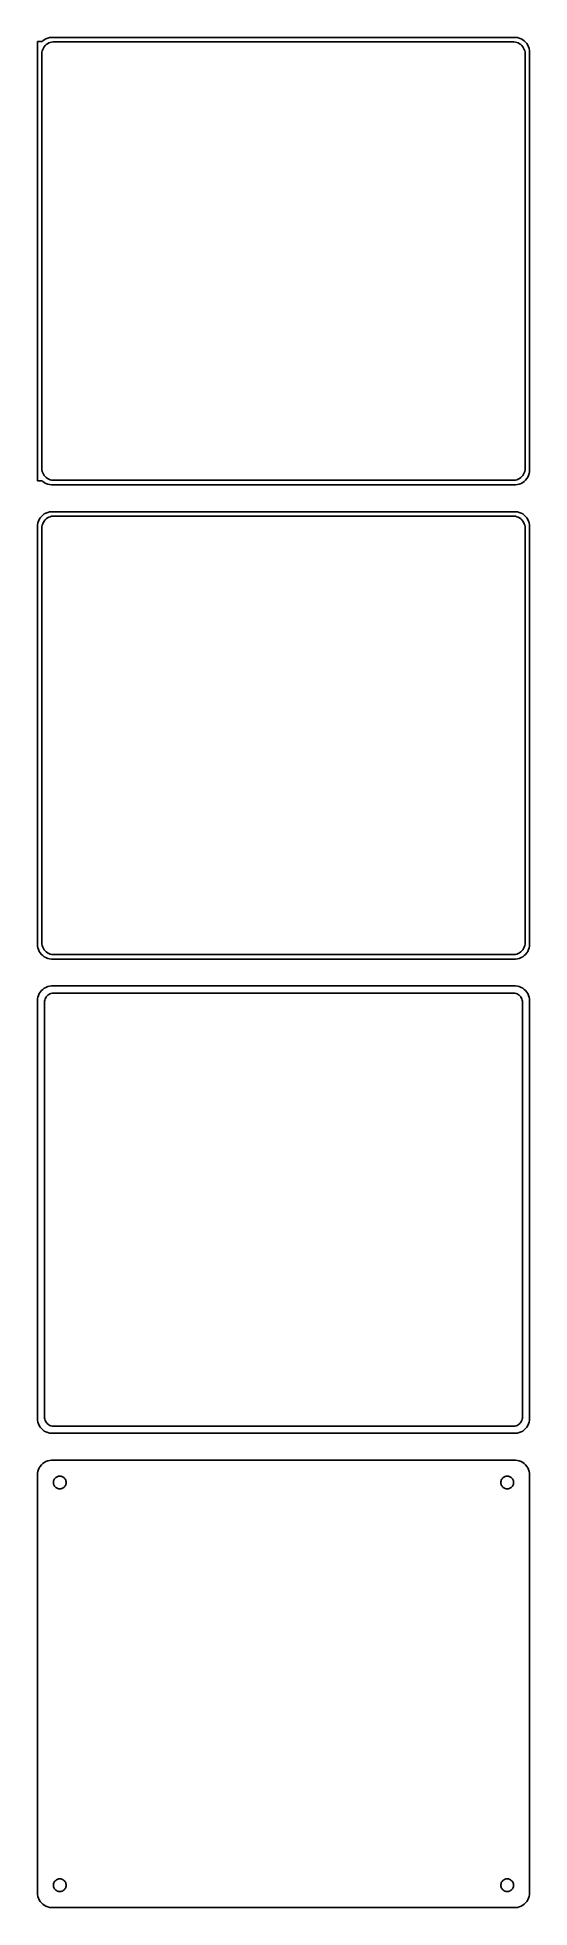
# Model space of a CAD drawing. Header units: metres. Extents: x -82 to 82, y 561 to 1188.
import ezdxf

# ---------------------------------------------------------------- set-up
doc = ezdxf.new("R2010")
doc.units = ezdxf.units.M

msp = doc.modelspace()

# ---------------------------------------------------------------- linework, layer by layer
for p, q in [((-80.9, 1186.65), (-82.5, 1186.65)), ((-82.5, 1186.65), (-82.5, 1039.35)), ((-80.6871, 1186.85), (-80.9, 1186.65)), ((-80.1791, 1187.22), (-80.6871, 1186.85)), ((-80.2361, 1184.85), (-79.9159, 1185.24)), ((-79.6289, 1187.52), (-80.1791, 1187.22)), ((-79.9159, 1185.24), (-79.5497, 1185.58)), ((-79.0451, 1187.76), (-79.6289, 1187.52)), ((-79.5497, 1185.58), (-79.1433, 1185.88)), ((-79.1433, 1185.88), (-78.7031, 1186.12)), ((-78.4369, 1187.91), (-79.0451, 1187.76)), ((-78.7031, 1186.12), (-78.2361, 1186.3)), ((-77.8139, 1187.99), (-78.4369, 1187.91)), ((-78.2361, 1186.3), (-77.7495, 1186.43)), ((77.8139, 1187.99), (-77.8139, 1187.99)), ((-77.7495, 1186.43), (-77.2512, 1186.49)), ((-77.2512, 1186.49), (77.2512, 1186.49)), ((77.2512, 1186.49), (77.7495, 1186.43)), ((77.7495, 1186.43), (78.2361, 1186.3)), ((78.4369, 1187.91), (77.8139, 1187.99)), ((78.2361, 1186.3), (78.7031, 1186.12)), ((79.0451, 1187.76), (78.4369, 1187.91)), ((78.7031, 1186.12), (79.1433, 1185.88)), ((79.6289, 1187.52), (79.0451, 1187.76)), ((79.1433, 1185.88), (79.5497, 1185.58)), ((79.5497, 1185.58), (79.9159, 1185.24)), ((80.1791, 1187.22), (79.6289, 1187.52)), ((79.9159, 1185.24), (80.2361, 1184.85)), ((80.6871, 1186.85), (80.1791, 1187.22)), ((81.1448, 1186.42), (80.6871, 1186.85)), ((81.5451, 1185.94), (81.1448, 1186.42)), ((81.8815, 1185.41), (81.5451, 1185.94)), ((82.1489, 1184.84), (81.8815, 1185.41)), ((-81, 1182.5), (-80.9685, 1183)), ((-81, 1043.5), (-81, 1182.5)), ((-80.9685, 1183), (-80.8743, 1183.49)), ((-80.8743, 1183.49), (-80.7191, 1183.97)), ((-80.7191, 1183.97), (-80.5052, 1184.43)), ((-80.5052, 1184.43), (-80.2361, 1184.85)), ((80.2361, 1184.85), (80.5052, 1184.43)), ((80.5052, 1184.43), (80.7191, 1183.97)), ((80.7191, 1183.97), (80.8743, 1183.49)), ((80.8743, 1183.49), (80.9685, 1183)), ((80.9685, 1183), (81, 1182.5)), ((81, 1182.5), (81, 1043.5)), ((82.3429, 1184.24), (82.1489, 1184.84)), ((82.4606, 1183.63), (82.3429, 1184.24)), ((82.5, 1183), (82.4606, 1183.63)), ((82.5, 1043), (82.5, 1183)), ((-80.9685, 1043), (-81, 1043.5)), ((-80.8743, 1042.51), (-80.9685, 1043)), ((-80.7191, 1042.03), (-80.8743, 1042.51)), ((-80.5052, 1041.57), (-80.7191, 1042.03)), ((-80.2361, 1041.15), (-80.5052, 1041.57)), ((-79.9159, 1040.76), (-80.2361, 1041.15)), ((80.2361, 1041.15), (79.9159, 1040.76)), ((80.5052, 1041.57), (80.2361, 1041.15)), ((80.7191, 1042.03), (80.5052, 1041.57)), ((80.8743, 1042.51), (80.7191, 1042.03)), ((80.9685, 1043), (80.8743, 1042.51)), ((81, 1043.5), (80.9685, 1043)), ((81.8815, 1040.59), (82.1489, 1041.16)), ((82.1489, 1041.16), (82.3429, 1041.76)), ((82.3429, 1041.76), (82.4606, 1042.37)), ((82.4606, 1042.37), (82.5, 1043)), ((-82.5, 1039.35), (-80.9, 1039.35)), ((-80.9, 1039.35), (-80.6871, 1039.15)), ((-80.6871, 1039.15), (-80.1791, 1038.78)), ((-80.1791, 1038.78), (-79.6289, 1038.48)), ((-79.5497, 1040.42), (-79.9159, 1040.76)), ((-79.6289, 1038.48), (-79.0451, 1038.24)), ((-79.1433, 1040.12), (-79.5497, 1040.42)), ((-78.7031, 1039.88), (-79.1433, 1040.12)), ((-79.0451, 1038.24), (-78.4369, 1038.09)), ((-78.2361, 1039.7), (-78.7031, 1039.88)), ((-78.4369, 1038.09), (-77.8139, 1038.01)), ((-77.7495, 1039.57), (-78.2361, 1039.7)), ((-77.8139, 1038.01), (77.8139, 1038.01)), ((-77.2512, 1039.51), (-77.7495, 1039.57)), ((77.2512, 1039.51), (-77.2512, 1039.51)), ((77.7495, 1039.57), (77.2512, 1039.51)), ((78.2361, 1039.7), (77.7495, 1039.57)), ((77.8139, 1038.01), (78.4369, 1038.09)), ((78.7031, 1039.88), (78.2361, 1039.7)), ((78.4369, 1038.09), (79.0451, 1038.24)), ((79.1433, 1040.12), (78.7031, 1039.88)), ((79.0451, 1038.24), (79.6289, 1038.48)), ((79.5497, 1040.42), (79.1433, 1040.12)), ((79.9159, 1040.76), (79.5497, 1040.42)), ((79.6289, 1038.48), (80.1791, 1038.78)), ((80.1791, 1038.78), (80.6871, 1039.15)), ((80.6871, 1039.15), (81.1448, 1039.58)), ((81.1448, 1039.58), (81.5451, 1040.06)), ((81.5451, 1040.06), (81.8815, 1040.59)), ((-79.6289, 1028.52), (-80.1791, 1028.22)), ((-79.0451, 1028.76), (-79.6289, 1028.52)), ((-78.4369, 1028.91), (-79.0451, 1028.76)), ((-77.8139, 1028.99), (-78.4369, 1028.91)), ((77.8139, 1028.99), (-77.8139, 1028.99)), ((78.4369, 1028.91), (77.8139, 1028.99)), ((79.0451, 1028.76), (78.4369, 1028.91)), ((79.6289, 1028.52), (79.0451, 1028.76)), ((80.1791, 1028.22), (79.6289, 1028.52)), ((-82.4606, 1024.63), (-82.5, 1024)), ((-82.5, 1024), (-82.5, 884)), ((-82.3429, 1025.24), (-82.4606, 1024.63)), ((-82.1489, 1025.84), (-82.3429, 1025.24)), ((-81.8815, 1026.41), (-82.1489, 1025.84)), ((-81.5451, 1026.94), (-81.8815, 1026.41)), ((-81.1448, 1027.42), (-81.5451, 1026.94)), ((-80.6871, 1027.85), (-81.1448, 1027.42)), ((-81, 1023.5), (-80.9685, 1024)), ((-81, 884.5), (-81, 1023.5)), ((-80.9685, 1024), (-80.8743, 1024.49)), ((-80.8743, 1024.49), (-80.7191, 1024.97)), ((-80.7191, 1024.97), (-80.5052, 1025.43)), ((-80.1791, 1028.22), (-80.6871, 1027.85)), ((-80.5052, 1025.43), (-80.2361, 1025.85)), ((-80.2361, 1025.85), (-79.9159, 1026.24)), ((-79.9159, 1026.24), (-79.5497, 1026.58)), ((-79.5497, 1026.58), (-79.1433, 1026.88)), ((-79.1433, 1026.88), (-78.7031, 1027.12)), ((-78.7031, 1027.12), (-78.2361, 1027.3)), ((-78.2361, 1027.3), (-77.7495, 1027.43)), ((-77.7495, 1027.43), (-77.2512, 1027.49)), ((-77.2512, 1027.49), (77.2512, 1027.49)), ((77.2512, 1027.49), (77.7495, 1027.43)), ((77.7495, 1027.43), (78.2361, 1027.3)), ((78.2361, 1027.3), (78.7031, 1027.12)), ((78.7031, 1027.12), (79.1433, 1026.88)), ((79.1433, 1026.88), (79.5497, 1026.58)), ((79.5497, 1026.58), (79.9159, 1026.24)), ((79.9159, 1026.24), (80.2361, 1025.85)), ((80.6871, 1027.85), (80.1791, 1028.22)), ((80.2361, 1025.85), (80.5052, 1025.43)), ((80.5052, 1025.43), (80.7191, 1024.97)), ((81.1448, 1027.42), (80.6871, 1027.85)), ((80.7191, 1024.97), (80.8743, 1024.49)), ((80.8743, 1024.49), (80.9685, 1024)), ((80.9685, 1024), (81, 1023.5)), ((81, 1023.5), (81, 884.5)), ((81.5451, 1026.94), (81.1448, 1027.42)), ((81.8815, 1026.41), (81.5451, 1026.94)), ((82.1489, 1025.84), (81.8815, 1026.41)), ((82.3429, 1025.24), (82.1489, 1025.84)), ((82.4606, 1024.63), (82.3429, 1025.24)), ((82.5, 1024), (82.4606, 1024.63)), ((82.5, 884), (82.5, 1024)), ((-80.9685, 883.999), (-81, 884.5)), ((81, 884.5), (80.9685, 883.999)), ((-82.5, 884), (-82.4606, 883.373)), ((-82.4606, 883.373), (-82.3429, 882.757)), ((-82.3429, 882.757), (-82.1489, 882.159)), ((-82.1489, 882.159), (-81.8815, 881.591)), ((-81.8815, 881.591), (-81.5451, 881.061)), ((-81.5451, 881.061), (-81.1448, 880.577)), ((-81.1448, 880.577), (-80.6871, 880.147)), ((-80.8743, 883.505), (-80.9685, 883.999)), ((-80.7191, 883.028), (-80.8743, 883.505)), ((-80.5052, 882.573), (-80.7191, 883.028)), ((-80.6871, 880.147), (-80.1791, 879.778)), ((-80.2361, 882.149), (-80.5052, 882.573)), ((-79.9159, 881.762), (-80.2361, 882.149)), ((-80.1791, 879.778), (-79.6289, 879.476)), ((-79.5497, 881.418), (-79.9159, 881.762)), ((-79.6289, 879.476), (-79.0451, 879.245)), ((-79.1433, 881.123), (-79.5497, 881.418)), ((-78.7031, 880.881), (-79.1433, 881.123)), ((-79.0451, 879.245), (-78.4369, 879.089)), ((-78.2361, 880.696), (-78.7031, 880.881)), ((-78.4369, 879.089), (-77.8139, 879.01)), ((-77.7495, 880.571), (-78.2361, 880.696)), ((-77.8139, 879.01), (77.8139, 879.01)), ((-77.2512, 880.508), (-77.7495, 880.571)), ((77.2512, 880.508), (-77.2512, 880.508)), ((77.7495, 880.571), (77.2512, 880.508)), ((78.2361, 880.696), (77.7495, 880.571)), ((77.8139, 879.01), (78.4369, 879.089)), ((78.7031, 880.881), (78.2361, 880.696)), ((78.4369, 879.089), (79.0451, 879.245)), ((79.1433, 881.123), (78.7031, 880.881)), ((79.0451, 879.245), (79.6289, 879.476)), ((79.5497, 881.418), (79.1433, 881.123)), ((79.9159, 881.762), (79.5497, 881.418)), ((79.6289, 879.476), (80.1791, 879.778)), ((80.2361, 882.149), (79.9159, 881.762)), ((80.1791, 879.778), (80.6871, 880.147)), ((80.5052, 882.573), (80.2361, 882.149)), ((80.7191, 883.028), (80.5052, 882.573)), ((80.6871, 880.147), (81.1448, 880.577)), ((80.8743, 883.505), (80.7191, 883.028)), ((80.9685, 883.999), (80.8743, 883.505)), ((81.1448, 880.577), (81.5451, 881.061)), ((81.5451, 881.061), (81.8815, 881.591)), ((81.8815, 881.591), (82.1489, 882.159)), ((82.1489, 882.159), (82.3429, 882.757)), ((82.3429, 882.757), (82.4606, 883.373)), ((82.4606, 883.373), (82.5, 884)), ((-82.4606, 865.627), (-82.5, 865)), ((-82.3429, 866.243), (-82.4606, 865.627)), ((-82.1489, 866.841), (-82.3429, 866.243)), ((-81.8815, 867.409), (-82.1489, 866.841)), ((-81.5451, 867.939), (-81.8815, 867.409)), ((-81.1448, 868.423), (-81.5451, 867.939)), ((-80.6871, 868.853), (-81.1448, 868.423)), ((-80.1791, 869.222), (-80.6871, 868.853)), ((-79.6289, 869.524), (-80.1791, 869.222)), ((-80.0884, 864.89), (-80.0151, 865.274)), ((-80.0151, 865.274), (-79.8943, 865.646)), ((-79.8943, 865.646), (-79.7279, 866)), ((-79.7279, 866), (-79.5184, 866.33)), ((-79.0451, 869.755), (-79.6289, 869.524)), ((-79.5184, 866.33), (-79.2692, 866.631)), ((-79.2692, 866.631), (-78.9843, 866.899)), ((-78.4369, 869.911), (-79.0451, 869.755)), ((-78.9843, 866.899), (-78.668, 867.128)), ((-78.668, 867.128), (-78.3254, 867.317)), ((-77.8139, 869.99), (-78.4369, 869.911)), ((-78.3254, 867.317), (-77.9619, 867.461)), ((-77.9619, 867.461), (-77.5833, 867.558)), ((77.8139, 869.99), (-77.8139, 869.99)), ((-77.5833, 867.558), (-77.1955, 867.607)), ((-77.1955, 867.607), (77.1955, 867.607)), ((77.1955, 867.607), (77.5833, 867.558)), ((77.5833, 867.558), (77.9619, 867.461)), ((78.4369, 869.911), (77.8139, 869.99)), ((77.9619, 867.461), (78.3254, 867.317)), ((78.3254, 867.317), (78.668, 867.128)), ((79.0451, 869.755), (78.4369, 869.911)), ((78.668, 867.128), (78.9843, 866.899)), ((78.9843, 866.899), (79.2692, 866.631)), ((79.6289, 869.524), (79.0451, 869.755)), ((79.2692, 866.631), (79.5184, 866.33)), ((79.5184, 866.33), (79.7279, 866)), ((80.1791, 869.222), (79.6289, 869.524)), ((79.7279, 866), (79.8943, 865.646)), ((79.8943, 865.646), (80.0151, 865.274)), ((80.0151, 865.274), (80.0884, 864.89)), ((80.6871, 868.853), (80.1791, 869.222)), ((81.1448, 868.423), (80.6871, 868.853)), ((81.5451, 867.939), (81.1448, 868.423)), ((81.8815, 867.409), (81.5451, 867.939)), ((82.1489, 866.841), (81.8815, 867.409)), ((82.3429, 866.243), (82.1489, 866.841)), ((82.4606, 865.627), (82.3429, 866.243)), ((82.5, 865), (82.4606, 865.627)), ((-82.5, 865), (-82.5, 725)), ((-80.1129, 864.5), (-80.0884, 864.89)), ((-80.1129, 725.5), (-80.1129, 864.5)), ((80.0884, 864.89), (80.1129, 864.5)), ((80.1129, 864.5), (80.1129, 725.5)), ((82.5, 725), (82.5, 865)), ((-82.5, 725), (-82.4606, 724.373)), ((-82.4606, 724.373), (-82.3429, 723.757)), ((-82.3429, 723.757), (-82.1489, 723.159)), ((-82.1489, 723.159), (-81.8815, 722.591)), ((-81.8815, 722.591), (-81.5451, 722.061)), ((-81.5451, 722.061), (-81.1448, 721.577)), ((-81.1448, 721.577), (-80.6871, 721.147)), ((-80.6871, 721.147), (-80.1791, 720.778)), ((-80.0884, 725.11), (-80.1129, 725.5)), ((-80.0151, 724.726), (-80.0884, 725.11)), ((-79.8943, 724.354), (-80.0151, 724.726)), ((-79.7279, 724), (-79.8943, 724.354)), ((-79.5184, 723.67), (-79.7279, 724)), ((-79.2692, 723.369), (-79.5184, 723.67)), ((-78.9843, 723.101), (-79.2692, 723.369)), ((-78.668, 722.872), (-78.9843, 723.101)), ((-78.3254, 722.683), (-78.668, 722.872)), ((-77.9619, 722.539), (-78.3254, 722.683)), ((-77.5833, 722.442), (-77.9619, 722.539)), ((-77.1955, 722.393), (-77.5833, 722.442)), ((77.1955, 722.393), (-77.1955, 722.393)), ((77.5833, 722.442), (77.1955, 722.393)), ((77.9619, 722.539), (77.5833, 722.442)), ((78.3254, 722.683), (77.9619, 722.539)), ((78.668, 722.872), (78.3254, 722.683)), ((78.9843, 723.101), (78.668, 722.872)), ((79.2692, 723.369), (78.9843, 723.101)), ((79.5184, 723.67), (79.2692, 723.369)), ((79.7279, 724), (79.5184, 723.67)), ((79.8943, 724.354), (79.7279, 724)), ((80.0151, 724.726), (79.8943, 724.354)), ((80.0884, 725.11), (80.0151, 724.726)), ((80.1129, 725.5), (80.0884, 725.11)), ((80.1791, 720.778), (80.6871, 721.147)), ((80.6871, 721.147), (81.1448, 721.577)), ((81.1448, 721.577), (81.5451, 722.061)), ((81.5451, 722.061), (81.8815, 722.591)), ((81.8815, 722.591), (82.1489, 723.159)), ((82.1489, 723.159), (82.3429, 723.757)), ((82.3429, 723.757), (82.4606, 724.373)), ((82.4606, 724.373), (82.5, 725)), ((-80.1791, 720.778), (-79.6289, 720.476)), ((-79.6289, 720.476), (-79.0451, 720.245)), ((-79.0451, 720.245), (-78.4369, 720.089)), ((-78.4369, 720.089), (-77.8139, 720.01)), ((-77.8139, 720.01), (77.8139, 720.01)), ((77.8139, 720.01), (78.4369, 720.089)), ((78.4369, 720.089), (79.0451, 720.245)), ((79.0451, 720.245), (79.6289, 720.476)), ((79.6289, 720.476), (80.1791, 720.778)), ((-81.5451, 708.939), (-81.8815, 708.409)), ((-81.1448, 709.423), (-81.5451, 708.939)), ((-80.6871, 709.853), (-81.1448, 709.423)), ((-80.1791, 710.222), (-80.6871, 709.853)), ((-79.6289, 710.524), (-80.1791, 710.222)), ((-79.0451, 710.755), (-79.6289, 710.524)), ((-78.4369, 710.911), (-79.0451, 710.755)), ((-77.8139, 710.99), (-78.4369, 710.911)), ((77.8139, 710.99), (-77.8139, 710.99)), ((78.4369, 710.911), (77.8139, 710.99)), ((79.0451, 710.755), (78.4369, 710.911)), ((79.6289, 710.524), (79.0451, 710.755)), ((80.1791, 710.222), (79.6289, 710.524)), ((80.6871, 709.853), (80.1791, 710.222)), ((81.1448, 709.423), (80.6871, 709.853)), ((81.5451, 708.939), (81.1448, 709.423)), ((81.8815, 708.409), (81.5451, 708.939)), ((-82.4606, 706.627), (-82.5, 706)), ((-82.5, 706), (-82.5, 566)), ((-82.3429, 707.243), (-82.4606, 706.627)), ((-82.1489, 707.841), (-82.3429, 707.243)), ((-81.8815, 708.409), (-82.1489, 707.841)), ((-77.1353, 703.5), (-77.1185, 703.768)), ((-77.1185, 703.232), (-77.1353, 703.5)), ((-77.1185, 703.768), (-77.0682, 704.031)), ((-77.0682, 702.969), (-77.1185, 703.232)), ((-77.0682, 704.031), (-76.9853, 704.286)), ((-76.9853, 702.714), (-77.0682, 702.969)), ((-76.9853, 704.286), (-76.8712, 704.529)), ((-76.8712, 702.471), (-76.9853, 702.714)), ((-76.8712, 704.529), (-76.7275, 704.755)), ((-76.7275, 702.245), (-76.8712, 702.471)), ((-76.7275, 704.755), (-76.5566, 704.962)), ((-76.5566, 702.038), (-76.7275, 702.245)), ((-76.5566, 704.962), (-76.3611, 705.145)), ((-76.3611, 705.145), (-76.1441, 705.303)), ((-76.1441, 705.303), (-75.9092, 705.432)), ((-75.9092, 705.432), (-75.6598, 705.531)), ((-75.6598, 705.531), (-75.4001, 705.597)), ((-75.4001, 705.597), (-75.1341, 705.631)), ((-75.1341, 705.631), (-74.8659, 705.631)), ((-74.8659, 705.631), (-74.5999, 705.597)), ((-74.5999, 705.597), (-74.3401, 705.531)), ((-74.3401, 705.531), (-74.0908, 705.432)), ((-74.0908, 705.432), (-73.8559, 705.303)), ((-73.8559, 705.303), (-73.6389, 705.145)), ((-73.6389, 705.145), (-73.4434, 704.962)), ((-73.4434, 704.962), (-73.2725, 704.755)), ((-73.2725, 702.245), (-73.4434, 702.038)), ((-73.2725, 704.755), (-73.1288, 704.529)), ((-73.1288, 702.471), (-73.2725, 702.245)), ((-73.1288, 704.529), (-73.0146, 704.286)), ((-73.0146, 702.714), (-73.1288, 702.471)), ((-73.0146, 704.286), (-72.9318, 704.031)), ((-72.9318, 702.969), (-73.0146, 702.714)), ((-72.9318, 704.031), (-72.8815, 703.768)), ((-72.8815, 703.232), (-72.9318, 702.969)), ((-72.8815, 703.768), (-72.8647, 703.5)), ((-72.8647, 703.5), (-72.8815, 703.232)), ((72.8647, 703.5), (72.8815, 703.768)), ((72.8815, 703.232), (72.8647, 703.5)), ((72.8815, 703.768), (72.9318, 704.031)), ((72.9318, 702.969), (72.8815, 703.232)), ((72.9318, 704.031), (73.0146, 704.286)), ((73.0146, 702.714), (72.9318, 702.969)), ((73.0146, 704.286), (73.1288, 704.529)), ((73.1288, 702.471), (73.0146, 702.714)), ((73.1288, 704.529), (73.2725, 704.755)), ((73.2725, 702.245), (73.1288, 702.471)), ((73.2725, 704.755), (73.4434, 704.962)), ((73.4434, 702.038), (73.2725, 702.245)), ((73.4434, 704.962), (73.6389, 705.145)), ((73.6389, 705.145), (73.8559, 705.303)), ((73.8559, 705.303), (74.0908, 705.432)), ((74.0908, 705.432), (74.3401, 705.531)), ((74.3401, 705.531), (74.5999, 705.597)), ((74.5999, 705.597), (74.8659, 705.631)), ((74.8659, 705.631), (75.1341, 705.631)), ((75.1341, 705.631), (75.4001, 705.597)), ((75.4001, 705.597), (75.6598, 705.531)), ((75.6598, 705.531), (75.9092, 705.432)), ((75.9092, 705.432), (76.1441, 705.303)), ((76.1441, 705.303), (76.3611, 705.145)), ((76.3611, 705.145), (76.5566, 704.962)), ((76.5566, 704.962), (76.7275, 704.755)), ((76.7275, 702.245), (76.5566, 702.038)), ((76.7275, 704.755), (76.8712, 704.529)), ((76.8712, 702.471), (76.7275, 702.245)), ((76.8712, 704.529), (76.9853, 704.286)), ((76.9853, 702.714), (76.8712, 702.471)), ((76.9853, 704.286), (77.0682, 704.031)), ((77.0682, 702.969), (76.9853, 702.714)), ((77.0682, 704.031), (77.1185, 703.768)), ((77.1185, 703.232), (77.0682, 702.969)), ((77.1185, 703.768), (77.1353, 703.5)), ((77.1353, 703.5), (77.1185, 703.232)), ((82.1489, 707.841), (81.8815, 708.409)), ((82.3429, 707.243), (82.1489, 707.841)), ((82.4606, 706.627), (82.3429, 707.243)), ((82.5, 706), (82.4606, 706.627)), ((82.5, 566), (82.5, 706)), ((-76.3611, 701.855), (-76.5566, 702.038)), ((-76.1441, 701.697), (-76.3611, 701.855)), ((-75.9092, 701.568), (-76.1441, 701.697)), ((-75.6598, 701.469), (-75.9092, 701.568)), ((-75.4001, 701.403), (-75.6598, 701.469)), ((-75.1341, 701.369), (-75.4001, 701.403)), ((-74.8659, 701.369), (-75.1341, 701.369)), ((-74.5999, 701.403), (-74.8659, 701.369)), ((-74.3401, 701.469), (-74.5999, 701.403)), ((-74.0908, 701.568), (-74.3401, 701.469)), ((-73.8559, 701.697), (-74.0908, 701.568)), ((-73.6389, 701.855), (-73.8559, 701.697)), ((-73.4434, 702.038), (-73.6389, 701.855)), ((73.6389, 701.855), (73.4434, 702.038)), ((73.8559, 701.697), (73.6389, 701.855)), ((74.0908, 701.568), (73.8559, 701.697)), ((74.3401, 701.469), (74.0908, 701.568)), ((74.5999, 701.403), (74.3401, 701.469)), ((74.8659, 701.369), (74.5999, 701.403)), ((75.1341, 701.369), (74.8659, 701.369)), ((75.4001, 701.403), (75.1341, 701.369)), ((75.6598, 701.469), (75.4001, 701.403)), ((75.9092, 701.568), (75.6598, 701.469)), ((76.1441, 701.697), (75.9092, 701.568)), ((76.3611, 701.855), (76.1441, 701.697)), ((76.5566, 702.038), (76.3611, 701.855)), ((-75.6598, 570.531), (-75.4001, 570.597)), ((-75.4001, 570.597), (-75.1341, 570.631)), ((-75.1341, 570.631), (-74.8659, 570.631)), ((-74.8659, 570.631), (-74.5999, 570.597)), ((-74.5999, 570.597), (-74.3401, 570.531)), ((74.3401, 570.531), (74.5999, 570.597)), ((74.5999, 570.597), (74.8659, 570.631)), ((74.8659, 570.631), (75.1341, 570.631)), ((75.1341, 570.631), (75.4001, 570.597)), ((75.4001, 570.597), (75.6598, 570.531)), ((-82.5, 566), (-82.4606, 565.373)), ((-82.4606, 565.373), (-82.3429, 564.757)), ((-82.3429, 564.757), (-82.1489, 564.159)), ((-77.1353, 568.5), (-77.1185, 568.768)), ((-77.1185, 568.232), (-77.1353, 568.5)), ((-77.1185, 568.768), (-77.0682, 569.031)), ((-77.0682, 567.969), (-77.1185, 568.232)), ((-77.0682, 569.031), (-76.9853, 569.286)), ((-76.9853, 567.714), (-77.0682, 567.969)), ((-76.9853, 569.286), (-76.8712, 569.529)), ((-76.8712, 567.471), (-76.9853, 567.714)), ((-76.8712, 569.529), (-76.7275, 569.755)), ((-76.7275, 567.245), (-76.8712, 567.471)), ((-76.7275, 569.755), (-76.5566, 569.962)), ((-76.5566, 567.038), (-76.7275, 567.245)), ((-76.5566, 569.962), (-76.3611, 570.145)), ((-76.3611, 566.855), (-76.5566, 567.038)), ((-76.3611, 570.145), (-76.1441, 570.303)), ((-76.1441, 566.697), (-76.3611, 566.855)), ((-76.1441, 570.303), (-75.9092, 570.432)), ((-75.9092, 566.568), (-76.1441, 566.697)), ((-75.9092, 570.432), (-75.6598, 570.531)), ((-75.6598, 566.469), (-75.9092, 566.568)), ((-75.4001, 566.403), (-75.6598, 566.469)), ((-75.1341, 566.369), (-75.4001, 566.403)), ((-74.8659, 566.369), (-75.1341, 566.369)), ((-74.5999, 566.403), (-74.8659, 566.369)), ((-74.3401, 566.469), (-74.5999, 566.403)), ((-74.3401, 570.531), (-74.0908, 570.432)), ((-74.0908, 566.568), (-74.3401, 566.469)), ((-74.0908, 570.432), (-73.8559, 570.303)), ((-73.8559, 566.697), (-74.0908, 566.568)), ((-73.8559, 570.303), (-73.6389, 570.145)), ((-73.6389, 566.855), (-73.8559, 566.697)), ((-73.6389, 570.145), (-73.4434, 569.962)), ((-73.4434, 567.038), (-73.6389, 566.855)), ((-73.4434, 569.962), (-73.2725, 569.755)), ((-73.2725, 567.245), (-73.4434, 567.038)), ((-73.2725, 569.755), (-73.1288, 569.529)), ((-73.1288, 567.471), (-73.2725, 567.245)), ((-73.1288, 569.529), (-73.0146, 569.286)), ((-73.0146, 567.714), (-73.1288, 567.471)), ((-73.0146, 569.286), (-72.9318, 569.031)), ((-72.9318, 567.969), (-73.0146, 567.714)), ((-72.9318, 569.031), (-72.8815, 568.768)), ((-72.8815, 568.232), (-72.9318, 567.969)), ((-72.8815, 568.768), (-72.8647, 568.5)), ((-72.8647, 568.5), (-72.8815, 568.232)), ((72.8647, 568.5), (72.8815, 568.768)), ((72.8815, 568.232), (72.8647, 568.5)), ((72.8815, 568.768), (72.9318, 569.031)), ((72.9318, 567.969), (72.8815, 568.232)), ((72.9318, 569.031), (73.0146, 569.286)), ((73.0146, 567.714), (72.9318, 567.969)), ((73.0146, 569.286), (73.1288, 569.529)), ((73.1288, 567.471), (73.0146, 567.714)), ((73.1288, 569.529), (73.2725, 569.755)), ((73.2725, 567.245), (73.1288, 567.471)), ((73.2725, 569.755), (73.4434, 569.962)), ((73.4434, 567.038), (73.2725, 567.245)), ((73.4434, 569.962), (73.6389, 570.145)), ((73.6389, 566.855), (73.4434, 567.038)), ((73.6389, 570.145), (73.8559, 570.303)), ((73.8559, 566.697), (73.6389, 566.855)), ((73.8559, 570.303), (74.0908, 570.432)), ((74.0908, 566.568), (73.8559, 566.697)), ((74.0908, 570.432), (74.3401, 570.531)), ((74.3401, 566.469), (74.0908, 566.568)), ((74.5999, 566.403), (74.3401, 566.469)), ((74.8659, 566.369), (74.5999, 566.403)), ((75.1341, 566.369), (74.8659, 566.369)), ((75.4001, 566.403), (75.1341, 566.369)), ((75.6598, 566.469), (75.4001, 566.403)), ((75.6598, 570.531), (75.9092, 570.432)), ((75.9092, 566.568), (75.6598, 566.469)), ((75.9092, 570.432), (76.1441, 570.303)), ((76.1441, 566.697), (75.9092, 566.568)), ((76.1441, 570.303), (76.3611, 570.145)), ((76.3611, 566.855), (76.1441, 566.697)), ((76.3611, 570.145), (76.5566, 569.962)), ((76.5566, 567.038), (76.3611, 566.855)), ((76.5566, 569.962), (76.7275, 569.755)), ((76.7275, 567.245), (76.5566, 567.038)), ((76.7275, 569.755), (76.8712, 569.529)), ((76.8712, 567.471), (76.7275, 567.245)), ((76.8712, 569.529), (76.9853, 569.286)), ((76.9853, 567.714), (76.8712, 567.471)), ((76.9853, 569.286), (77.0682, 569.031)), ((77.0682, 567.969), (76.9853, 567.714)), ((77.0682, 569.031), (77.1185, 568.768)), ((77.1185, 568.232), (77.0682, 567.969)), ((77.1185, 568.768), (77.1353, 568.5)), ((77.1353, 568.5), (77.1185, 568.232)), ((82.1489, 564.159), (82.3429, 564.757)), ((82.3429, 564.757), (82.4606, 565.373)), ((82.4606, 565.373), (82.5, 566)), ((-82.1489, 564.159), (-81.8815, 563.591)), ((-81.8815, 563.591), (-81.5451, 563.061)), ((-81.5451, 563.061), (-81.1448, 562.577)), ((-81.1448, 562.577), (-80.6871, 562.147)), ((-80.6871, 562.147), (-80.1791, 561.778)), ((-80.1791, 561.778), (-79.6289, 561.476)), ((-79.6289, 561.476), (-79.0451, 561.245)), ((-79.0451, 561.245), (-78.4369, 561.089)), ((-78.4369, 561.089), (-77.8139, 561.01)), ((-77.8139, 561.01), (77.8139, 561.01)), ((77.8139, 561.01), (78.4369, 561.089)), ((78.4369, 561.089), (79.0451, 561.245)), ((79.0451, 561.245), (79.6289, 561.476)), ((79.6289, 561.476), (80.1791, 561.778)), ((80.1791, 561.778), (80.6871, 562.147)), ((80.6871, 562.147), (81.1448, 562.577)), ((81.1448, 562.577), (81.5451, 563.061)), ((81.5451, 563.061), (81.8815, 563.591)), ((81.8815, 563.591), (82.1489, 564.159))]:
    msp.add_line(p, q)

doc.saveas('drawing.dxf')
